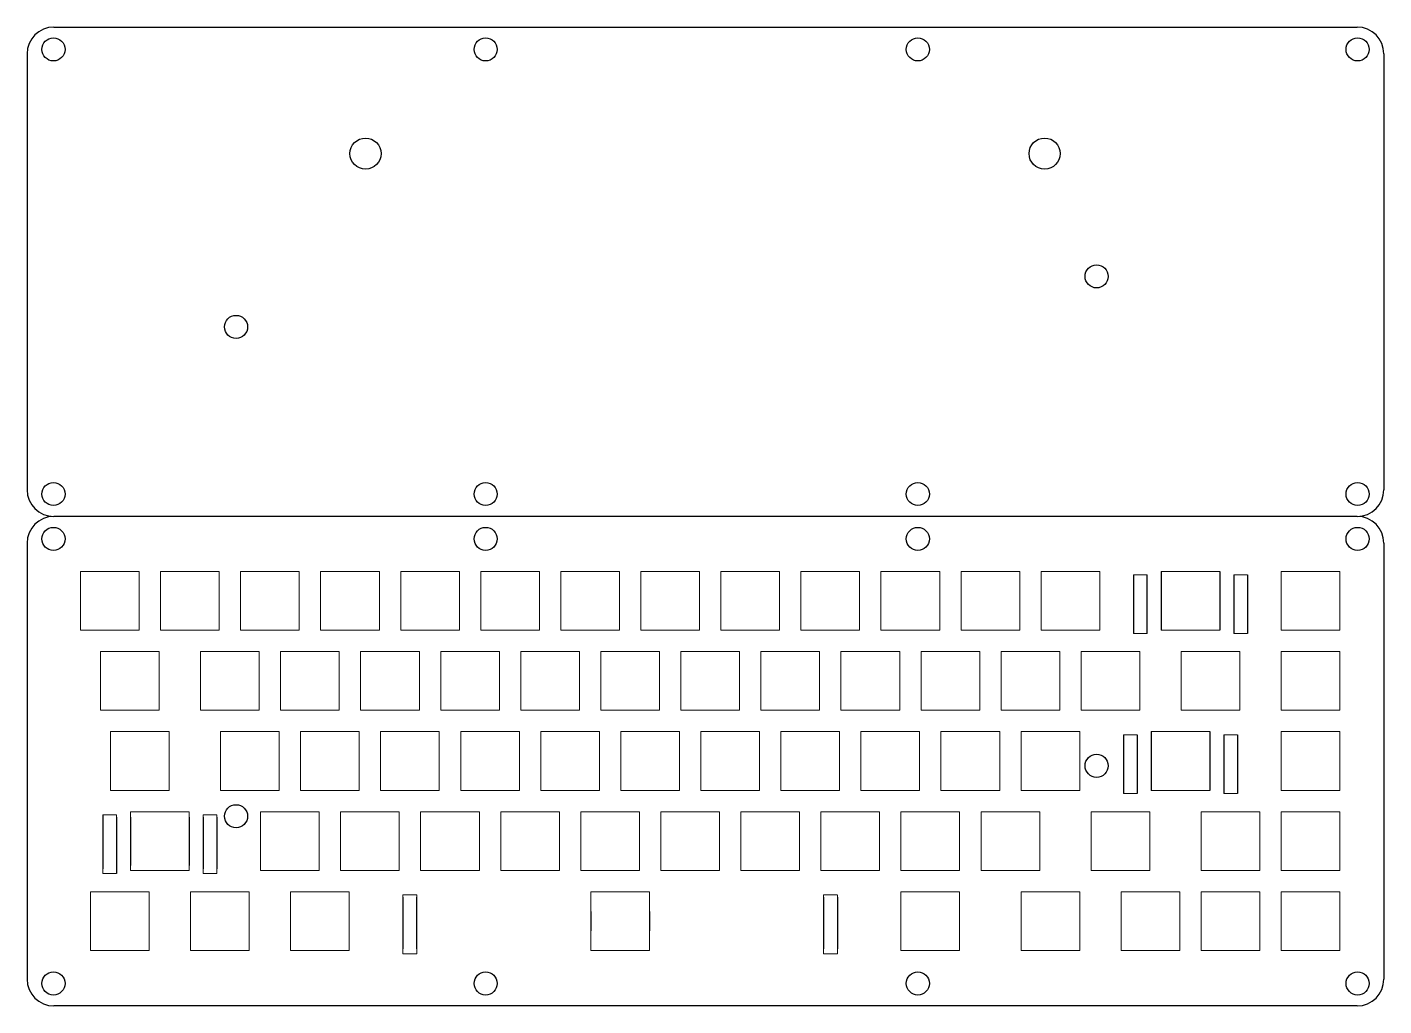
# Model space of a CAD drawing. Header units: inches. Extents: x 0.6 to 13.3, y 0.6 to 15.2.
# Drawn here: x 0.63 to 13.34, y 0.55 to 9.72 of the extents above; entities that cross this region are included whole.
import ezdxf

# ---------------------------------------------------------------- set-up
doc = ezdxf.new("R2010")
doc.units = ezdxf.units.IN
doc.header["$MEASUREMENT"] = 0
doc.layers.add('Layer 1', color=10, linetype='Continuous')
doc.layers.add('Layer_1', color=10, linetype='Continuous')

msp = doc.modelspace()

# ---------------------------------------------------------------- linework, layer by layer
at = {"color": 1}
for p, q in [((0.629, 9.471), (0.629, 5.387)), ((13.34, 9.471), (13.34, 5.387)), ((13.09, 5.137), (0.879, 5.137)), ((0.629, 4.887), (0.629, 0.802)), ((13.34, 4.887), (13.34, 0.802)), ((10.994, 4.591), (10.994, 4.041)), ((11.124, 4.041), (11.124, 4.591)), ((11.254, 4.621), (11.254, 4.071)), ((11.804, 4.621), (11.804, 4.071)), ((11.934, 4.591), (11.934, 4.041)), ((12.064, 4.591), (12.064, 4.041)), ((10.9, 3.091), (10.9, 2.541)), ((11.03, 3.091), (11.03, 2.541)), ((11.16, 3.121), (11.16, 2.571)), ((11.71, 3.121), (11.71, 2.571)), ((11.84, 3.091), (11.84, 2.541)), ((11.97, 3.091), (11.97, 2.541)), ((1.337, 2.341), (1.337, 1.836)), ((1.467, 2.32), (1.467, 1.791)), ((1.597, 2.32), (1.597, 1.867)), ((2.147, 2.32), (2.147, 1.867)), ((2.277, 2.32), (2.277, 1.836)), ((2.407, 2.32), (2.407, 1.836)), ((4.15, 1.57), (4.15, 1.086)), ((4.28, 1.086), (4.28, 1.57)), ((8.089, 1.57), (8.09, 1.086)), ((8.22, 1.57), (8.22, 1.086)), ((5.91, 1.436), (5.91, 1.256)), ((6.46, 1.436), (6.46, 1.256)), ((13.09, 0.552), (0.879, 0.552))]:
    msp.add_line(p, q, dxfattribs=at)
for centre, radius in [((3.8, 8.536), 0.146), ((10.162, 8.536), 0.146), ((13.094, 5.347), 0.108), ((13.094, 0.762), 0.108)]:
    msp.add_circle(centre, radius, dxfattribs=at)
for centre, start, end in [((0.879, 9.471), 90, 180), ((13.09, 9.471), 0, 90), ((0.879, 5.387), 180, 270), ((13.09, 5.387), 270, 0), ((0.879, 4.887), 90, 180), ((13.09, 4.887), 0, 90), ((0.879, 0.802), 180, 270), ((13.09, 0.802), 270, 0)]:
    msp.add_arc(centre, 0.25, start, end, dxfattribs=at)
at = {"layer": 'Layer 1', "color": 1, "lineweight": 9}
for points in [[(1.129, 4.071), (1.129, 4.071), (1.129, 4.621), (1.129, 4.621)], [(1.129, 4.621), (1.129, 4.621), (1.679, 4.621), (1.679, 4.621)], [(1.679, 4.071), (1.679, 4.071), (1.679, 4.621), (1.679, 4.621)], [(1.879, 4.071), (1.879, 4.071), (1.879, 4.621), (1.879, 4.621)], [(1.879, 4.621), (1.879, 4.621), (2.429, 4.621), (2.429, 4.621)], [(2.429, 4.071), (2.429, 4.071), (2.429, 4.621), (2.429, 4.621)], [(2.629, 4.071), (2.629, 4.071), (2.629, 4.621), (2.629, 4.621)], [(2.629, 4.621), (2.629, 4.621), (3.179, 4.621), (3.179, 4.621)], [(3.179, 4.071), (3.179, 4.071), (3.179, 4.621), (3.179, 4.621)], [(3.379, 4.071), (3.379, 4.071), (3.379, 4.621), (3.379, 4.621)], [(3.379, 4.621), (3.379, 4.621), (3.929, 4.621), (3.929, 4.621)], [(3.929, 4.071), (3.929, 4.071), (3.929, 4.621), (3.929, 4.621)], [(4.129, 4.071), (4.129, 4.071), (4.129, 4.621), (4.129, 4.621)], [(4.129, 4.621), (4.129, 4.621), (4.679, 4.621), (4.679, 4.621)], [(4.679, 4.071), (4.679, 4.071), (4.679, 4.621), (4.679, 4.621)], [(4.879, 4.071), (4.879, 4.071), (4.879, 4.621), (4.879, 4.621)], [(4.879, 4.621), (4.879, 4.621), (5.429, 4.621), (5.429, 4.621)], [(5.429, 4.071), (5.429, 4.071), (5.429, 4.621), (5.429, 4.621)], [(5.629, 4.071), (5.629, 4.071), (5.629, 4.621), (5.629, 4.621)], [(5.629, 4.621), (5.629, 4.621), (6.179, 4.621), (6.179, 4.621)], [(6.179, 4.071), (6.179, 4.071), (6.179, 4.621), (6.179, 4.621)], [(6.379, 4.071), (6.379, 4.071), (6.379, 4.621), (6.379, 4.621)], [(6.379, 4.621), (6.379, 4.621), (6.929, 4.621), (6.929, 4.621)], [(6.929, 4.071), (6.929, 4.071), (6.929, 4.621), (6.929, 4.621)], [(7.129, 4.071), (7.129, 4.071), (7.129, 4.621), (7.129, 4.621)], [(7.129, 4.621), (7.129, 4.621), (7.679, 4.621), (7.679, 4.621)], [(7.679, 4.071), (7.679, 4.071), (7.679, 4.621), (7.679, 4.621)], [(7.879, 4.071), (7.879, 4.071), (7.879, 4.621), (7.879, 4.621)], [(7.879, 4.621), (7.879, 4.621), (8.429, 4.621), (8.429, 4.621)], [(8.429, 4.071), (8.429, 4.071), (8.429, 4.621), (8.429, 4.621)], [(8.629, 4.071), (8.629, 4.071), (8.629, 4.621), (8.629, 4.621)], [(8.629, 4.621), (8.629, 4.621), (9.179, 4.621), (9.179, 4.621)], [(9.179, 4.071), (9.179, 4.071), (9.179, 4.621), (9.179, 4.621)], [(9.379, 4.071), (9.379, 4.071), (9.379, 4.621), (9.379, 4.621)], [(9.379, 4.621), (9.379, 4.621), (9.929, 4.621), (9.929, 4.621)], [(9.929, 4.071), (9.929, 4.071), (9.929, 4.621), (9.929, 4.621)], [(10.129, 4.071), (10.129, 4.071), (10.129, 4.621), (10.129, 4.621)], [(10.129, 4.621), (10.129, 4.621), (10.679, 4.621), (10.679, 4.621)], [(10.679, 4.071), (10.679, 4.071), (10.679, 4.621), (10.679, 4.621)], [(10.994, 4.591), (10.994, 4.591), (11.124, 4.591), (11.124, 4.591)], [(11.254, 4.621), (11.254, 4.621), (11.804, 4.621), (11.804, 4.621)], [(11.934, 4.591), (11.934, 4.591), (12.064, 4.591), (12.064, 4.591)], [(12.378, 4.071), (12.378, 4.071), (12.378, 4.621), (12.378, 4.621)], [(12.378, 4.621), (12.378, 4.621), (12.928, 4.621), (12.928, 4.621)], [(12.928, 4.071), (12.928, 4.071), (12.928, 4.621), (12.928, 4.621)], [(1.679, 4.071), (1.679, 4.071), (1.129, 4.071), (1.129, 4.071)], [(2.429, 4.071), (2.429, 4.071), (1.879, 4.071), (1.879, 4.071)], [(3.179, 4.071), (3.179, 4.071), (2.629, 4.071), (2.629, 4.071)], [(3.929, 4.071), (3.929, 4.071), (3.379, 4.071), (3.379, 4.071)], [(4.679, 4.071), (4.679, 4.071), (4.129, 4.071), (4.129, 4.071)], [(5.429, 4.071), (5.429, 4.071), (4.879, 4.071), (4.879, 4.071)], [(6.179, 4.071), (6.179, 4.071), (5.629, 4.071), (5.629, 4.071)], [(6.929, 4.071), (6.929, 4.071), (6.379, 4.071), (6.379, 4.071)], [(7.679, 4.071), (7.679, 4.071), (7.129, 4.071), (7.129, 4.071)], [(8.429, 4.071), (8.429, 4.071), (7.879, 4.071), (7.879, 4.071)], [(9.179, 4.071), (9.179, 4.071), (8.629, 4.071), (8.629, 4.071)], [(9.929, 4.071), (9.929, 4.071), (9.379, 4.071), (9.379, 4.071)], [(10.679, 4.071), (10.679, 4.071), (10.129, 4.071), (10.129, 4.071)], [(11.804, 4.071), (11.804, 4.071), (11.254, 4.071), (11.254, 4.071)], [(12.928, 4.071), (12.928, 4.071), (12.378, 4.071), (12.378, 4.071)], [(11.124, 4.041), (11.124, 4.041), (10.994, 4.041), (10.994, 4.041)], [(12.064, 4.041), (12.064, 4.041), (11.934, 4.041), (11.934, 4.041)], [(1.316, 3.321), (1.316, 3.321), (1.316, 3.871), (1.316, 3.871)], [(1.316, 3.871), (1.316, 3.871), (1.866, 3.871), (1.866, 3.871)], [(1.866, 3.321), (1.866, 3.321), (1.866, 3.871), (1.866, 3.871)], [(2.254, 3.321), (2.254, 3.321), (2.254, 3.871), (2.254, 3.871)], [(2.254, 3.871), (2.254, 3.871), (2.804, 3.871), (2.804, 3.871)], [(2.804, 3.321), (2.804, 3.321), (2.804, 3.871), (2.804, 3.871)], [(3.004, 3.321), (3.004, 3.321), (3.004, 3.871), (3.004, 3.871)], [(3.004, 3.871), (3.004, 3.871), (3.554, 3.871), (3.554, 3.871)], [(3.554, 3.321), (3.554, 3.321), (3.554, 3.871), (3.554, 3.871)], [(3.754, 3.321), (3.754, 3.321), (3.754, 3.871), (3.754, 3.871)], [(3.754, 3.871), (3.754, 3.871), (4.304, 3.871), (4.304, 3.871)], [(4.304, 3.321), (4.304, 3.321), (4.304, 3.871), (4.304, 3.871)], [(4.504, 3.321), (4.504, 3.321), (4.504, 3.871), (4.504, 3.871)], [(4.504, 3.871), (4.504, 3.871), (5.054, 3.871), (5.054, 3.871)], [(5.054, 3.321), (5.054, 3.321), (5.054, 3.871), (5.054, 3.871)], [(5.254, 3.321), (5.254, 3.321), (5.254, 3.871), (5.254, 3.871)], [(5.254, 3.871), (5.254, 3.871), (5.804, 3.871), (5.804, 3.871)], [(5.804, 3.321), (5.804, 3.321), (5.804, 3.871), (5.804, 3.871)], [(6.004, 3.321), (6.004, 3.321), (6.004, 3.871), (6.004, 3.871)], [(6.004, 3.871), (6.004, 3.871), (6.554, 3.871), (6.554, 3.871)], [(6.554, 3.321), (6.554, 3.321), (6.554, 3.871), (6.554, 3.871)], [(6.754, 3.321), (6.754, 3.321), (6.754, 3.871), (6.754, 3.871)], [(6.754, 3.871), (6.754, 3.871), (7.304, 3.871), (7.304, 3.871)], [(7.304, 3.321), (7.304, 3.321), (7.304, 3.871), (7.304, 3.871)], [(7.504, 3.321), (7.504, 3.321), (7.504, 3.871), (7.504, 3.871)], [(7.504, 3.871), (7.504, 3.871), (8.054, 3.871), (8.054, 3.871)], [(8.054, 3.321), (8.054, 3.321), (8.054, 3.871), (8.054, 3.871)], [(8.254, 3.321), (8.254, 3.321), (8.254, 3.871), (8.254, 3.871)], [(8.254, 3.871), (8.254, 3.871), (8.804, 3.871), (8.804, 3.871)], [(8.804, 3.321), (8.804, 3.321), (8.804, 3.871), (8.804, 3.871)], [(9.004, 3.321), (9.004, 3.321), (9.004, 3.871), (9.004, 3.871)], [(9.004, 3.871), (9.004, 3.871), (9.554, 3.871), (9.554, 3.871)], [(9.554, 3.321), (9.554, 3.321), (9.554, 3.871), (9.554, 3.871)], [(9.754, 3.321), (9.754, 3.321), (9.754, 3.871), (9.754, 3.871)], [(9.754, 3.871), (9.754, 3.871), (10.304, 3.871), (10.304, 3.871)], [(10.304, 3.321), (10.304, 3.321), (10.304, 3.871), (10.304, 3.871)], [(10.504, 3.321), (10.504, 3.321), (10.504, 3.871), (10.504, 3.871)], [(10.504, 3.871), (10.504, 3.871), (11.054, 3.871), (11.054, 3.871)], [(11.054, 3.321), (11.054, 3.321), (11.054, 3.871), (11.054, 3.871)], [(11.441, 3.871), (11.441, 3.871), (11.991, 3.871), (11.991, 3.871)], [(11.441, 3.871), (11.441, 3.871), (11.441, 3.321), (11.441, 3.321)], [(11.991, 3.871), (11.991, 3.871), (11.991, 3.321), (11.991, 3.321)], [(12.378, 3.321), (12.378, 3.321), (12.378, 3.871), (12.378, 3.871)], [(12.378, 3.871), (12.378, 3.871), (12.928, 3.871), (12.928, 3.871)], [(12.928, 3.321), (12.928, 3.321), (12.928, 3.871), (12.928, 3.871)], [(1.866, 3.321), (1.866, 3.321), (1.316, 3.321), (1.316, 3.321)], [(2.804, 3.321), (2.804, 3.321), (2.254, 3.321), (2.254, 3.321)], [(3.554, 3.321), (3.554, 3.321), (3.004, 3.321), (3.004, 3.321)], [(4.304, 3.321), (4.304, 3.321), (3.754, 3.321), (3.754, 3.321)], [(5.054, 3.321), (5.054, 3.321), (4.504, 3.321), (4.504, 3.321)], [(5.804, 3.321), (5.804, 3.321), (5.254, 3.321), (5.254, 3.321)], [(6.554, 3.321), (6.554, 3.321), (6.004, 3.321), (6.004, 3.321)], [(7.304, 3.321), (7.304, 3.321), (6.754, 3.321), (6.754, 3.321)], [(8.054, 3.321), (8.054, 3.321), (7.504, 3.321), (7.504, 3.321)], [(8.804, 3.321), (8.804, 3.321), (8.254, 3.321), (8.254, 3.321)], [(9.554, 3.321), (9.554, 3.321), (9.004, 3.321), (9.004, 3.321)], [(10.304, 3.321), (10.304, 3.321), (9.754, 3.321), (9.754, 3.321)], [(11.054, 3.321), (11.054, 3.321), (10.504, 3.321), (10.504, 3.321)], [(11.991, 3.321), (11.991, 3.321), (11.441, 3.321), (11.441, 3.321)], [(12.928, 3.321), (12.928, 3.321), (12.378, 3.321), (12.378, 3.321)], [(1.41, 2.571), (1.41, 2.571), (1.41, 3.121), (1.41, 3.121)], [(1.41, 3.121), (1.41, 3.121), (1.96, 3.121), (1.96, 3.121)], [(1.96, 2.571), (1.96, 2.571), (1.96, 3.121), (1.96, 3.121)], [(2.441, 2.571), (2.441, 2.571), (2.441, 3.121), (2.441, 3.121)], [(2.441, 3.121), (2.441, 3.121), (2.991, 3.121), (2.991, 3.121)], [(2.991, 2.571), (2.991, 2.571), (2.991, 3.121), (2.991, 3.121)], [(3.191, 2.571), (3.191, 2.571), (3.191, 3.121), (3.191, 3.121)], [(3.191, 3.121), (3.191, 3.121), (3.741, 3.121), (3.741, 3.121)], [(3.741, 2.571), (3.741, 2.571), (3.741, 3.121), (3.741, 3.121)], [(3.941, 2.571), (3.941, 2.571), (3.941, 3.121), (3.941, 3.121)], [(3.941, 3.121), (3.941, 3.121), (4.491, 3.121), (4.491, 3.121)], [(4.491, 2.571), (4.491, 2.571), (4.491, 3.121), (4.491, 3.121)], [(4.691, 2.571), (4.691, 2.571), (4.691, 3.121), (4.691, 3.121)], [(4.691, 3.121), (4.691, 3.121), (5.241, 3.121), (5.241, 3.121)], [(5.241, 2.571), (5.241, 2.571), (5.241, 3.121), (5.241, 3.121)], [(5.441, 2.571), (5.441, 2.571), (5.441, 3.121), (5.441, 3.121)], [(5.441, 3.121), (5.441, 3.121), (5.991, 3.121), (5.991, 3.121)], [(5.991, 2.571), (5.991, 2.571), (5.991, 3.121), (5.991, 3.121)], [(6.191, 2.571), (6.191, 2.571), (6.191, 3.121), (6.191, 3.121)], [(6.191, 3.121), (6.191, 3.121), (6.741, 3.121), (6.741, 3.121)], [(6.741, 2.571), (6.741, 2.571), (6.741, 3.121), (6.741, 3.121)], [(6.941, 2.571), (6.941, 2.571), (6.941, 3.121), (6.941, 3.121)], [(6.941, 3.121), (6.941, 3.121), (7.491, 3.121), (7.491, 3.121)], [(7.491, 2.571), (7.491, 2.571), (7.491, 3.121), (7.491, 3.121)], [(7.691, 2.571), (7.691, 2.571), (7.691, 3.121), (7.691, 3.121)], [(7.691, 3.121), (7.691, 3.121), (8.241, 3.121), (8.241, 3.121)], [(8.241, 2.571), (8.241, 2.571), (8.241, 3.121), (8.241, 3.121)], [(8.441, 2.571), (8.441, 2.571), (8.441, 3.121), (8.441, 3.121)], [(8.441, 3.121), (8.441, 3.121), (8.991, 3.121), (8.991, 3.121)], [(8.991, 2.571), (8.991, 2.571), (8.991, 3.121), (8.991, 3.121)], [(9.191, 2.571), (9.191, 2.571), (9.191, 3.121), (9.191, 3.121)], [(9.191, 3.121), (9.191, 3.121), (9.741, 3.121), (9.741, 3.121)], [(9.741, 2.571), (9.741, 2.571), (9.741, 3.121), (9.741, 3.121)], [(9.941, 2.571), (9.941, 2.571), (9.941, 3.121), (9.941, 3.121)], [(9.941, 3.121), (9.941, 3.121), (10.491, 3.121), (10.491, 3.121)], [(10.491, 2.571), (10.491, 2.571), (10.491, 3.121), (10.491, 3.121)], [(10.9, 3.091), (10.9, 3.091), (11.03, 3.091), (11.03, 3.091)], [(11.16, 3.121), (11.16, 3.121), (11.71, 3.121), (11.71, 3.121)], [(11.84, 3.091), (11.84, 3.091), (11.97, 3.091), (11.97, 3.091)], [(12.378, 2.571), (12.378, 2.571), (12.378, 3.121), (12.378, 3.121)], [(12.378, 3.121), (12.378, 3.121), (12.928, 3.121), (12.928, 3.121)], [(12.928, 2.571), (12.928, 2.571), (12.928, 3.121), (12.928, 3.121)], [(1.96, 2.571), (1.96, 2.571), (1.41, 2.571), (1.41, 2.571)], [(2.991, 2.571), (2.991, 2.571), (2.441, 2.571), (2.441, 2.571)], [(3.741, 2.571), (3.741, 2.571), (3.191, 2.571), (3.191, 2.571)], [(4.491, 2.571), (4.491, 2.571), (3.941, 2.571), (3.941, 2.571)], [(5.241, 2.571), (5.241, 2.571), (4.691, 2.571), (4.691, 2.571)], [(5.991, 2.571), (5.991, 2.571), (5.441, 2.571), (5.441, 2.571)], [(6.741, 2.571), (6.741, 2.571), (6.191, 2.571), (6.191, 2.571)], [(7.491, 2.571), (7.491, 2.571), (6.941, 2.571), (6.941, 2.571)], [(8.241, 2.571), (8.241, 2.571), (7.691, 2.571), (7.691, 2.571)], [(8.991, 2.571), (8.991, 2.571), (8.441, 2.571), (8.441, 2.571)], [(9.741, 2.571), (9.741, 2.571), (9.191, 2.571), (9.191, 2.571)], [(10.491, 2.571), (10.491, 2.571), (9.941, 2.571), (9.941, 2.571)], [(11.71, 2.571), (11.71, 2.571), (11.16, 2.571), (11.16, 2.571)], [(12.928, 2.571), (12.928, 2.571), (12.378, 2.571), (12.378, 2.571)], [(11.03, 2.541), (11.03, 2.541), (10.9, 2.541), (10.9, 2.541)], [(11.97, 2.541), (11.97, 2.541), (11.84, 2.541), (11.84, 2.541)], [(1.337, 2.341), (1.337, 2.341), (1.467, 2.341), (1.467, 2.341)], [(1.467, 2.341), (1.467, 2.341), (1.467, 2.32), (1.467, 2.32)], [(1.597, 2.371), (1.597, 2.371), (2.147, 2.371), (2.147, 2.371)], [(1.597, 2.32), (1.597, 2.32), (1.597, 2.371), (1.597, 2.371)], [(2.147, 2.371), (2.147, 2.371), (2.147, 2.32), (2.147, 2.32)], [(2.277, 2.32), (2.277, 2.32), (2.277, 2.341), (2.277, 2.341)], [(2.277, 2.341), (2.277, 2.341), (2.407, 2.341), (2.407, 2.341)], [(2.407, 2.341), (2.407, 2.341), (2.407, 2.32), (2.407, 2.32)], [(2.816, 1.821), (2.816, 1.821), (2.816, 2.371), (2.816, 2.371)], [(2.816, 2.371), (2.816, 2.371), (3.366, 2.371), (3.366, 2.371)], [(3.366, 1.821), (3.366, 1.821), (3.366, 2.371), (3.366, 2.371)], [(3.566, 1.821), (3.566, 1.821), (3.566, 2.371), (3.566, 2.371)], [(3.566, 2.371), (3.566, 2.371), (4.116, 2.371), (4.116, 2.371)], [(4.116, 1.821), (4.116, 1.821), (4.116, 2.371), (4.116, 2.371)], [(4.316, 1.821), (4.316, 1.821), (4.316, 2.371), (4.316, 2.371)], [(4.316, 2.371), (4.316, 2.371), (4.866, 2.371), (4.866, 2.371)], [(4.866, 1.821), (4.866, 1.821), (4.866, 2.371), (4.866, 2.371)], [(5.066, 1.821), (5.066, 1.821), (5.066, 2.371), (5.066, 2.371)], [(5.066, 2.371), (5.066, 2.371), (5.616, 2.371), (5.616, 2.371)], [(5.616, 1.821), (5.616, 1.821), (5.616, 2.371), (5.616, 2.371)], [(5.816, 1.821), (5.816, 1.821), (5.816, 2.371), (5.816, 2.371)], [(5.816, 2.371), (5.816, 2.371), (6.366, 2.371), (6.366, 2.371)], [(6.366, 1.821), (6.366, 1.821), (6.366, 2.371), (6.366, 2.371)], [(6.566, 1.821), (6.566, 1.821), (6.566, 2.371), (6.566, 2.371)], [(6.566, 2.371), (6.566, 2.371), (7.116, 2.371), (7.116, 2.371)], [(7.116, 1.821), (7.116, 1.821), (7.116, 2.371), (7.116, 2.371)], [(7.316, 1.821), (7.316, 1.821), (7.316, 2.371), (7.316, 2.371)], [(7.316, 2.371), (7.316, 2.371), (7.866, 2.371), (7.866, 2.371)], [(7.866, 1.821), (7.866, 1.821), (7.866, 2.371), (7.866, 2.371)], [(8.066, 1.821), (8.066, 1.821), (8.066, 2.371), (8.066, 2.371)], [(8.066, 2.371), (8.066, 2.371), (8.616, 2.371), (8.616, 2.371)], [(8.616, 1.821), (8.616, 1.821), (8.616, 2.371), (8.616, 2.371)], [(8.816, 1.821), (8.816, 1.821), (8.816, 2.371), (8.816, 2.371)], [(8.816, 2.371), (8.816, 2.371), (9.366, 2.371), (9.366, 2.371)], [(9.366, 1.821), (9.366, 1.821), (9.366, 2.371), (9.366, 2.371)], [(10.597, 2.371), (10.597, 2.371), (11.147, 2.371), (11.147, 2.371)], [(10.597, 2.371), (10.597, 2.371), (10.597, 1.821), (10.597, 1.821)], [(11.147, 2.371), (11.147, 2.371), (11.147, 1.821), (11.147, 1.821)], [(11.629, 1.821), (11.629, 1.821), (11.629, 2.371), (11.629, 2.371)], [(11.629, 2.371), (11.629, 2.371), (12.178, 2.371), (12.178, 2.371)], [(12.178, 1.821), (12.178, 1.821), (12.178, 2.371), (12.178, 2.371)], [(12.378, 1.821), (12.378, 1.821), (12.378, 2.371), (12.378, 2.371)], [(12.378, 2.371), (12.378, 2.371), (12.928, 2.371), (12.928, 2.371)], [(12.928, 1.821), (12.928, 1.821), (12.928, 2.371), (12.928, 2.371)], [(1.337, 1.791), (1.337, 1.791), (1.337, 1.836), (1.337, 1.836)], [(1.467, 1.791), (1.467, 1.791), (1.337, 1.791), (1.337, 1.791)], [(1.597, 1.821), (1.597, 1.821), (1.597, 1.867), (1.597, 1.867)], [(2.147, 1.821), (2.147, 1.821), (1.597, 1.821), (1.597, 1.821)], [(2.147, 1.867), (2.147, 1.867), (2.147, 1.821), (2.147, 1.821)], [(2.277, 1.791), (2.277, 1.791), (2.277, 1.836), (2.277, 1.836)], [(2.407, 1.791), (2.407, 1.791), (2.277, 1.791), (2.277, 1.791)], [(2.407, 1.836), (2.407, 1.836), (2.407, 1.791), (2.407, 1.791)], [(3.366, 1.821), (3.366, 1.821), (2.816, 1.821), (2.816, 1.821)], [(4.116, 1.821), (4.116, 1.821), (3.566, 1.821), (3.566, 1.821)], [(4.866, 1.821), (4.866, 1.821), (4.316, 1.821), (4.316, 1.821)], [(5.616, 1.821), (5.616, 1.821), (5.066, 1.821), (5.066, 1.821)], [(6.366, 1.821), (6.366, 1.821), (5.816, 1.821), (5.816, 1.821)], [(7.116, 1.821), (7.116, 1.821), (6.566, 1.821), (6.566, 1.821)], [(7.866, 1.821), (7.866, 1.821), (7.316, 1.821), (7.316, 1.821)], [(8.616, 1.821), (8.616, 1.821), (8.066, 1.821), (8.066, 1.821)], [(9.366, 1.821), (9.366, 1.821), (8.816, 1.821), (8.816, 1.821)], [(11.147, 1.821), (11.147, 1.821), (10.597, 1.821), (10.597, 1.821)], [(12.178, 1.821), (12.178, 1.821), (11.629, 1.821), (11.629, 1.821)], [(12.928, 1.821), (12.928, 1.821), (12.378, 1.821), (12.378, 1.821)], [(1.222, 1.071), (1.222, 1.071), (1.222, 1.621), (1.222, 1.621)], [(1.222, 1.621), (1.222, 1.621), (1.772, 1.621), (1.772, 1.621)], [(1.772, 1.071), (1.772, 1.071), (1.772, 1.621), (1.772, 1.621)], [(2.16, 1.071), (2.16, 1.071), (2.16, 1.621), (2.16, 1.621)], [(2.16, 1.621), (2.16, 1.621), (2.71, 1.621), (2.71, 1.621)], [(2.71, 1.071), (2.71, 1.071), (2.71, 1.621), (2.71, 1.621)], [(3.097, 1.071), (3.097, 1.071), (3.097, 1.621), (3.097, 1.621)], [(3.097, 1.621), (3.097, 1.621), (3.647, 1.621), (3.647, 1.621)], [(3.647, 1.071), (3.647, 1.071), (3.647, 1.621), (3.647, 1.621)], [(4.15, 1.591), (4.15, 1.591), (4.15, 1.57), (4.15, 1.57)], [(4.28, 1.591), (4.28, 1.591), (4.15, 1.591), (4.15, 1.591)], [(4.28, 1.591), (4.28, 1.591), (4.28, 1.57), (4.28, 1.57)], [(5.91, 1.436), (5.91, 1.436), (5.91, 1.621), (5.91, 1.621)], [(6.46, 1.621), (6.46, 1.621), (5.91, 1.621), (5.91, 1.621)], [(6.46, 1.436), (6.46, 1.436), (6.46, 1.621), (6.46, 1.621)], [(8.089, 1.591), (8.089, 1.591), (8.089, 1.57), (8.089, 1.57)], [(8.219, 1.591), (8.219, 1.591), (8.089, 1.591), (8.089, 1.591)], [(8.22, 1.591), (8.22, 1.591), (8.22, 1.57), (8.22, 1.57)], [(8.816, 1.071), (8.816, 1.071), (8.816, 1.621), (8.816, 1.621)], [(8.816, 1.621), (8.816, 1.621), (9.366, 1.621), (9.366, 1.621)], [(9.366, 1.071), (9.366, 1.071), (9.366, 1.621), (9.366, 1.621)], [(9.941, 1.071), (9.941, 1.071), (9.941, 1.621), (9.941, 1.621)], [(9.941, 1.621), (9.941, 1.621), (10.491, 1.621), (10.491, 1.621)], [(10.491, 1.071), (10.491, 1.071), (10.491, 1.621), (10.491, 1.621)], [(10.879, 1.071), (10.879, 1.071), (10.879, 1.621), (10.879, 1.621)], [(10.879, 1.621), (10.879, 1.621), (11.429, 1.621), (11.429, 1.621)], [(11.429, 1.071), (11.429, 1.071), (11.429, 1.621), (11.429, 1.621)], [(11.629, 1.071), (11.629, 1.071), (11.629, 1.621), (11.629, 1.621)], [(11.629, 1.621), (11.629, 1.621), (12.178, 1.621), (12.178, 1.621)], [(12.178, 1.071), (12.178, 1.071), (12.178, 1.621), (12.178, 1.621)], [(12.378, 1.071), (12.378, 1.071), (12.378, 1.621), (12.378, 1.621)], [(12.378, 1.621), (12.378, 1.621), (12.928, 1.621), (12.928, 1.621)], [(12.928, 1.071), (12.928, 1.071), (12.928, 1.621), (12.928, 1.621)], [(5.91, 1.256), (5.91, 1.256), (5.91, 1.071), (5.91, 1.071)], [(6.46, 1.071), (6.46, 1.071), (6.46, 1.256), (6.46, 1.256)], [(1.772, 1.071), (1.772, 1.071), (1.222, 1.071), (1.222, 1.071)], [(2.71, 1.071), (2.71, 1.071), (2.16, 1.071), (2.16, 1.071)], [(3.647, 1.071), (3.647, 1.071), (3.097, 1.071), (3.097, 1.071)], [(4.15, 1.041), (4.15, 1.041), (4.15, 1.086), (4.15, 1.086)], [(4.15, 1.041), (4.15, 1.041), (4.28, 1.041), (4.28, 1.041)], [(4.28, 1.041), (4.28, 1.041), (4.28, 1.086), (4.28, 1.086)], [(5.91, 1.071), (5.91, 1.071), (6.46, 1.071), (6.46, 1.071)], [(8.09, 1.041), (8.09, 1.041), (8.09, 1.086), (8.09, 1.086)], [(8.09, 1.041), (8.09, 1.041), (8.22, 1.041), (8.22, 1.041)], [(8.22, 1.041), (8.22, 1.041), (8.22, 1.086), (8.22, 1.086)], [(9.366, 1.071), (9.366, 1.071), (8.816, 1.071), (8.816, 1.071)], [(10.491, 1.071), (10.491, 1.071), (9.941, 1.071), (9.941, 1.071)], [(11.429, 1.071), (11.429, 1.071), (10.879, 1.071), (10.879, 1.071)], [(12.178, 1.071), (12.178, 1.071), (11.629, 1.071), (11.629, 1.071)], [(12.928, 1.071), (12.928, 1.071), (12.378, 1.071), (12.378, 1.071)]]:
    msp.add_open_spline(points, degree=3, dxfattribs=at)
msp.add_open_spline([(9.566, 2.371), (9.566, 2.371), (10.116, 2.371), (10.116, 2.371), (10.116, 2.371), (10.116, 1.821), (10.116, 1.821), (10.116, 1.821), (9.566, 1.821), (9.566, 1.821), (9.566, 1.821), (9.566, 2.371), (9.566, 2.371)], degree=3, knots=[0, 0, 0, 0, 1, 1, 1, 2, 2, 2, 3, 3, 3, 4, 4, 4, 4], dxfattribs=at)
at = {"layer": 'Layer_1', "color": 1}
msp.add_line((0.879, 9.721), (13.09, 9.721), dxfattribs=at)
for centre in [(0.876, 9.512), (4.925, 9.512), (8.974, 9.512), (13.094, 9.512), (10.649, 7.386), (2.587, 6.913), (0.876, 5.347), (4.925, 5.347), (8.974, 5.347), (0.876, 4.927), (4.925, 4.927), (8.974, 4.927), (13.094, 4.927), (10.649, 2.801), (2.587, 2.329), (0.876, 0.762), (4.925, 0.762), (8.974, 0.762)]:
    msp.add_circle(centre, 0.108, dxfattribs=at)

doc.saveas('drawing.dxf')
